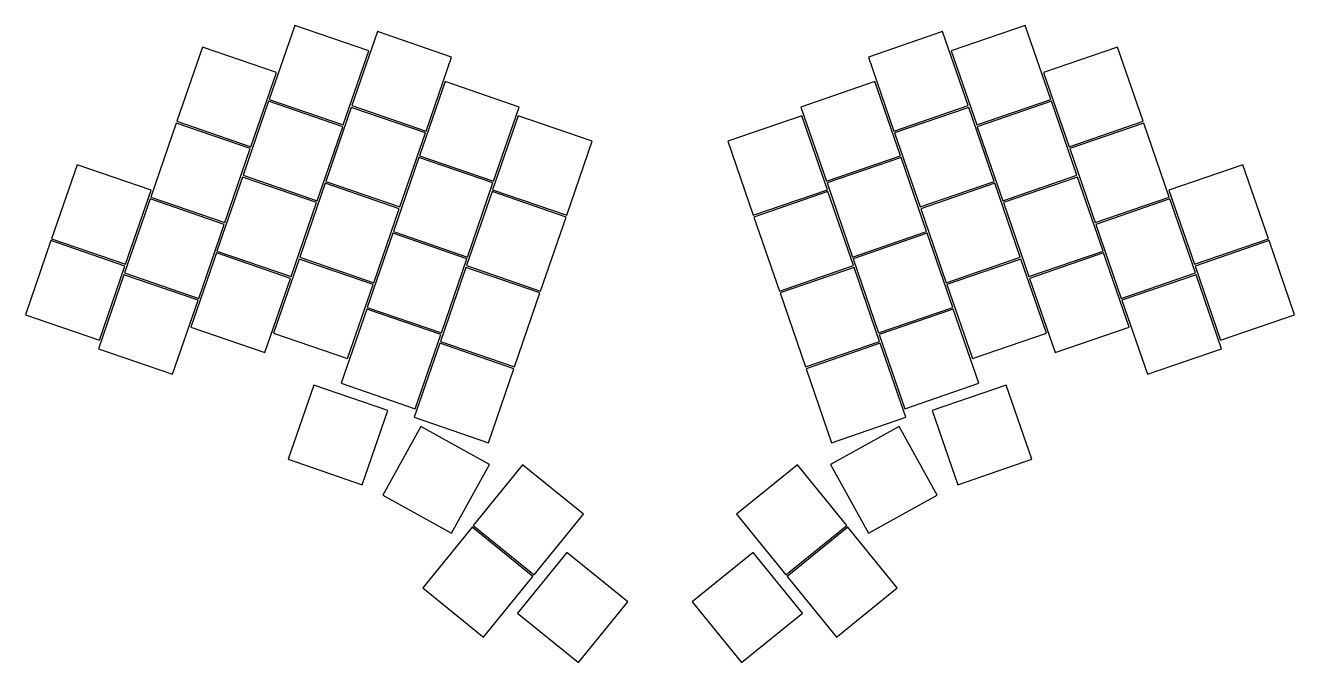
# Model space of a CAD drawing. Header units: millimetres. Extents: x -12 to 289, y -88 to 63.
import ezdxf

# ---------------------------------------------------------------- set-up
doc = ezdxf.new("R2010")
doc.units = ezdxf.units.MM

msp = doc.modelspace()

# ---------------------------------------------------------------- linework, layer by layer
for p, q in [((51.99, 62.77), (45.95, 45.23)), ((69.53, 56.73), (51.99, 62.77)), ((71.59, 61.31), (65.55, 43.77)), ((89.12, 55.27), (71.59, 61.31)), ((205.41, 61.31), (187.87, 55.27)), ((211.45, 43.77), (205.41, 61.31)), ((225.01, 62.77), (207.47, 56.73)), ((231.05, 45.23), (225.01, 62.77)), ((30.12, 57.61), (24.08, 40.07)), ((47.66, 51.57), (30.12, 57.61)), ((246.88, 57.61), (229.34, 51.57)), ((252.92, 40.07), (246.88, 57.61)), ((63.49, 39.19), (69.53, 56.73)), ((83.09, 37.73), (89.12, 55.27)), ((187.87, 55.27), (193.91, 37.73)), ((207.47, 56.73), (213.51, 39.19)), ((41.62, 34.03), (47.66, 51.57)), ((229.34, 51.57), (235.38, 34.03)), ((87.6, 49.45), (81.56, 31.91)), ((105.14, 43.41), (87.6, 49.45)), ((189.4, 49.45), (171.86, 43.41)), ((195.44, 31.91), (189.4, 49.45)), ((45.95, 45.23), (63.49, 39.19)), ((213.51, 39.19), (231.05, 45.23)), ((45.81, 44.8), (39.77, 27.26)), ((63.35, 38.76), (45.81, 44.8)), ((65.4, 43.34), (59.36, 25.81)), ((82.94, 37.31), (65.4, 43.34)), ((65.55, 43.77), (83.09, 37.73)), ((99.1, 25.87), (105.14, 43.41)), ((171.86, 43.41), (177.9, 25.87)), ((193.91, 37.73), (211.45, 43.77)), ((211.6, 43.34), (194.06, 37.31)), ((217.64, 25.81), (211.6, 43.34)), ((231.19, 44.8), (213.65, 38.76)), ((237.23, 27.26), (231.19, 44.8)), ((23.94, 39.64), (17.9, 22.1)), ((41.47, 33.6), (23.94, 39.64)), ((24.08, 40.07), (41.62, 34.03)), ((104.91, 41.37), (98.87, 23.83)), ((122.45, 35.33), (104.91, 41.37)), ((172.09, 41.37), (154.55, 35.33)), ((178.13, 23.83), (172.09, 41.37)), ((235.38, 34.03), (252.92, 40.07)), ((253.06, 39.64), (235.52, 33.6)), ((259.1, 22.1), (253.06, 39.64)), ((57.31, 21.22), (63.35, 38.76)), ((76.9, 19.77), (82.94, 37.31)), ((194.06, 37.31), (200.1, 19.77)), ((213.65, 38.76), (219.69, 21.22)), ((35.44, 16.06), (41.47, 33.6)), ((116.41, 17.79), (122.45, 35.33)), ((154.55, 35.33), (160.59, 17.79)), ((235.52, 33.6), (241.56, 16.06)), ((81.41, 31.49), (75.37, 13.95)), ((98.95, 25.45), (81.41, 31.49)), ((81.56, 31.91), (99.1, 25.87)), ((177.9, 25.87), (195.44, 31.91)), ((195.59, 31.49), (178.05, 25.45)), ((201.63, 13.95), (195.59, 31.49)), ((0.44, 29.75), (-5.6, 12.21)), ((17.98, 23.71), (0.44, 29.75)), ((39.77, 27.26), (57.31, 21.22)), ((219.69, 21.22), (237.23, 27.26)), ((276.56, 29.75), (259.02, 23.71)), ((282.6, 12.21), (276.56, 29.75)), ((39.62, 26.84), (33.58, 9.3)), ((57.16, 20.8), (39.62, 26.84)), ((59.21, 25.38), (53.17, 7.84)), ((76.75, 19.34), (59.21, 25.38)), ((59.36, 25.81), (76.9, 19.77)), ((92.91, 7.91), (98.95, 25.45)), ((178.05, 25.45), (184.09, 7.91)), ((200.1, 19.77), (217.64, 25.81)), ((217.79, 25.38), (200.25, 19.34)), ((223.82, 7.84), (217.79, 25.38)), ((237.38, 26.84), (219.84, 20.8)), ((243.42, 9.3), (237.38, 26.84)), ((17.75, 21.68), (11.71, 4.14)), ((11.94, 6.18), (17.98, 23.71)), ((35.29, 15.64), (17.75, 21.68)), ((17.9, 22.1), (35.44, 16.06)), ((98.72, 23.41), (92.69, 5.87)), ((116.26, 17.37), (98.72, 23.41)), ((98.87, 23.83), (116.41, 17.79)), ((160.59, 17.79), (178.13, 23.83)), ((178.27, 23.41), (160.73, 17.37)), ((184.31, 5.87), (178.27, 23.41)), ((241.56, 16.06), (259.1, 22.1)), ((259.25, 21.68), (241.71, 15.64)), ((259.02, 23.71), (265.06, 6.18)), ((265.29, 4.14), (259.25, 21.68)), ((51.12, 3.26), (57.16, 20.8)), ((70.71, 1.8), (76.75, 19.34)), ((200.25, 19.34), (206.29, 1.8)), ((219.84, 20.8), (225.88, 3.26)), ((29.25, -1.9), (35.29, 15.64)), ((110.22, -0.17), (116.26, 17.37)), ((160.73, 17.37), (166.77, -0.17)), ((241.71, 15.64), (247.75, -1.9)), ((-5.6, 12.21), (11.94, 6.18)), ((75.23, 13.52), (69.19, -4.02)), ((92.76, 7.48), (75.23, 13.52)), ((75.37, 13.95), (92.91, 7.91)), ((184.09, 7.91), (201.63, 13.95)), ((201.77, 13.52), (184.23, 7.48)), ((207.81, -4.02), (201.77, 13.52)), ((265.06, 6.18), (282.6, 12.21)), ((-5.75, 11.79), (-11.79, -5.75)), ((11.79, 5.75), (-5.75, 11.79)), ((33.58, 9.3), (51.12, 3.26)), ((225.88, 3.26), (243.42, 9.3)), ((282.75, 11.79), (265.21, 5.75)), ((288.79, -5.75), (282.75, 11.79)), ((33.44, 8.87), (27.4, -8.67)), ((50.97, 2.83), (33.44, 8.87)), ((53.03, 7.41), (46.99, -10.12)), ((70.57, 1.38), (53.03, 7.41)), ((53.17, 7.84), (70.71, 1.8)), ((86.73, -10.06), (92.76, 7.48)), ((184.23, 7.48), (190.27, -10.06)), ((206.29, 1.8), (223.82, 7.84)), ((223.97, 7.41), (206.43, 1.38)), ((230.01, -10.12), (223.97, 7.41)), ((243.56, 8.87), (226.02, 2.83)), ((249.6, -8.67), (243.56, 8.87)), ((11.56, 3.71), (5.52, -13.83)), ((5.75, -11.79), (11.79, 5.75)), ((29.1, -2.33), (11.56, 3.71)), ((11.71, 4.14), (29.25, -1.9)), ((92.54, 5.44), (86.5, -12.1)), ((110.08, -0.6), (92.54, 5.44)), ((92.69, 5.87), (110.22, -0.17)), ((166.77, -0.17), (184.31, 5.87)), ((184.46, 5.44), (166.92, -0.6)), ((190.5, -12.1), (184.46, 5.44)), ((247.75, -1.9), (265.29, 4.14)), ((265.44, 3.71), (247.9, -2.33)), ((265.21, 5.75), (271.25, -11.79)), ((271.47, -13.83), (265.44, 3.71)), ((44.94, -14.71), (50.97, 2.83)), ((64.53, -16.16), (70.57, 1.38)), ((206.43, 1.38), (212.47, -16.16)), ((226.02, 2.83), (232.06, -14.71)), ((23.06, -19.87), (29.1, -2.33)), ((104.04, -18.13), (110.08, -0.6)), ((166.92, -0.6), (172.96, -18.13)), ((247.9, -2.33), (253.94, -19.87)), ((-11.79, -5.75), (5.75, -11.79)), ((69.04, -4.44), (63, -21.98)), ((86.58, -10.48), (69.04, -4.44)), ((69.19, -4.02), (86.73, -10.06)), ((190.27, -10.06), (207.81, -4.02)), ((207.96, -4.44), (190.42, -10.48)), ((214, -21.98), (207.96, -4.44)), ((271.25, -11.79), (288.79, -5.75)), ((27.4, -8.67), (44.94, -14.71)), ((232.06, -14.71), (249.6, -8.67)), ((46.99, -10.12), (64.53, -16.16)), ((80.54, -28.02), (86.58, -10.48)), ((190.42, -10.48), (196.46, -28.02)), ((212.47, -16.16), (230.01, -10.12)), ((5.52, -13.83), (23.06, -19.87)), ((86.35, -12.52), (80.31, -30.06)), ((103.89, -18.56), (86.35, -12.52)), ((86.5, -12.1), (104.04, -18.13)), ((172.96, -18.13), (190.5, -12.1)), ((190.65, -12.52), (173.11, -18.56)), ((196.69, -30.06), (190.65, -12.52)), ((253.94, -19.87), (271.47, -13.83)), ((97.85, -36.1), (103.89, -18.56)), ((173.11, -18.56), (179.15, -36.1)), ((56.5, -22.44), (50.46, -39.98)), ((74.04, -28.48), (56.5, -22.44)), ((63, -21.98), (80.54, -28.02)), ((196.46, -28.02), (214, -21.98)), ((220.5, -22.44), (202.96, -28.48)), ((226.54, -39.98), (220.5, -22.44)), ((68, -46.02), (74.04, -28.48)), ((202.96, -28.48), (209, -46.02)), ((81.87, -32.25), (72.87, -48.48)), ((80.31, -30.06), (97.85, -36.1)), ((98.09, -41.25), (81.87, -32.25)), ((195.13, -32.25), (178.91, -41.25)), ((179.15, -36.1), (196.69, -30.06)), ((204.12, -48.48), (195.13, -32.25)), ((50.46, -39.98), (68, -46.02)), ((89.1, -57.47), (98.09, -41.25)), ((105.94, -41.29), (94.27, -55.71)), ((120.36, -52.96), (105.94, -41.29)), ((171.06, -41.29), (156.64, -52.96)), ((182.73, -55.71), (171.06, -41.29)), ((178.91, -41.25), (187.9, -57.47)), ((209, -46.02), (226.54, -39.98)), ((72.87, -48.48), (89.1, -57.47)), ((187.9, -57.47), (204.12, -48.48)), ((108.68, -67.38), (120.36, -52.96)), ((156.64, -52.96), (168.32, -67.38)), ((93.98, -56.06), (82.31, -70.47)), ((108.4, -67.73), (93.98, -56.06)), ((94.27, -55.71), (108.68, -67.38)), ((168.32, -67.38), (182.73, -55.71)), ((183.02, -56.06), (168.6, -67.73)), ((194.69, -70.47), (183.02, -56.06)), ((116.46, -62.07), (104.79, -76.48)), ((130.88, -73.74), (116.46, -62.07)), ((160.54, -62.07), (146.12, -73.74)), ((172.21, -76.48), (160.54, -62.07)), ((96.72, -82.15), (108.4, -67.73)), ((168.6, -67.73), (180.27, -82.15)), ((82.31, -70.47), (96.72, -82.15)), ((180.27, -82.15), (194.69, -70.47)), ((119.2, -88.16), (130.88, -73.74)), ((146.12, -73.74), (157.8, -88.16)), ((104.79, -76.48), (119.2, -88.16)), ((157.8, -88.16), (172.21, -76.48))]:
    msp.add_line(p, q)

doc.saveas('drawing.dxf')
